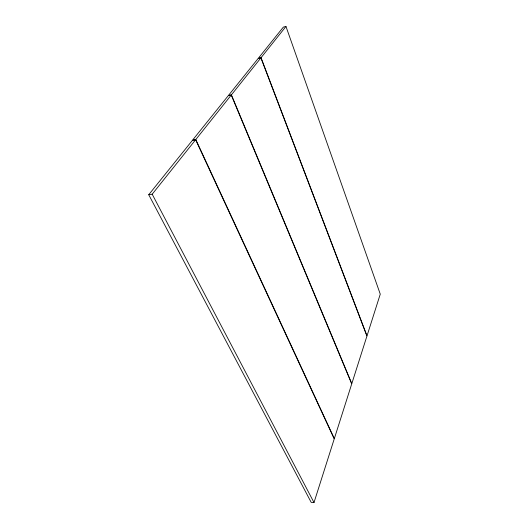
<?xml version="1.0" encoding="UTF-8"?>
<svg xmlns="http://www.w3.org/2000/svg" width="529" height="529" viewBox="0 0 529 529"><rect width="100%" height="100%" fill="white"/><g stroke="black" fill="none" stroke-linecap="round" stroke-linejoin="round"><path stroke-width="0.79" d="M314.001 502.55L334.235 438.911L195.624 139.749L192.404 140.344L148.735 194.732L311.191 502.358L314.001 502.55L152.193 194.209L195.624 139.749M195.796 139.53L231.259 95.055L351.725 383.902L334.321 438.647L195.796 139.53L192.582 140.125L228.263 95.689L231.259 95.055M231.404 94.876L260.916 57.873L366.928 336.087L351.798 383.677L231.404 94.876L228.409 95.511L258.112 58.527L260.916 57.873M261.035 57.721L285.971 26.45L380.265 294.137L366.994 335.889L261.035 57.721L258.238 58.375L283.346 27.111L285.971 26.45M148.735 194.732L152.193 194.209"/></g></svg>
